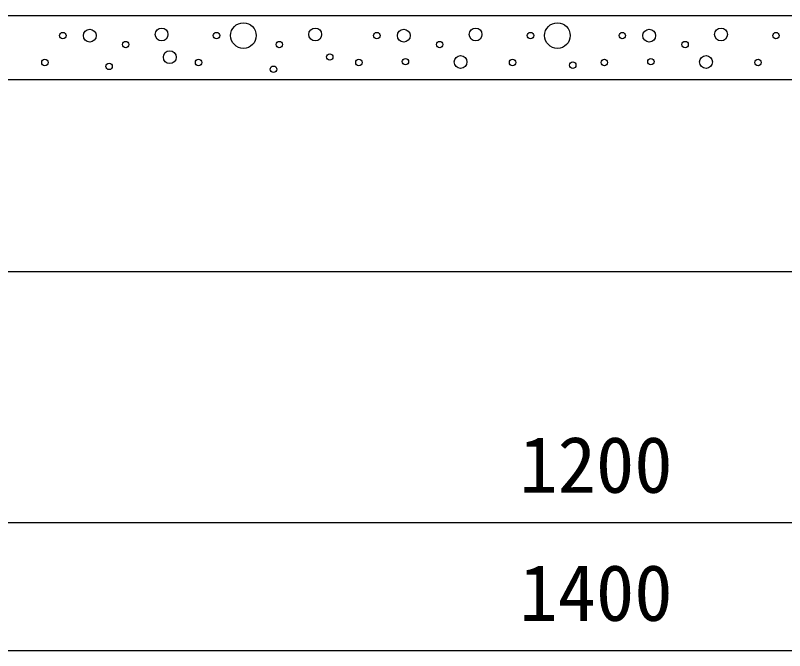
# Model space of a CAD drawing. Units: millimetres, scale not verified. Extents: x -33600 to 33600, y -11880 to 11880.
# Drawn here: x 13915 to 14516, y -2759 to -2263 of the extents above; entities that cross this region are included whole.
import ezdxf
from ezdxf.enums import TextEntityAlignment as Align

# ---------------------------------------------------------------- set-up
doc = ezdxf.new("R2010")
doc.units = ezdxf.units.MM
doc.header["$LTSCALE"] = 40
for name, color, linetype, lineweight in [('0-0_DIM', 7, 'Continuous', 25), ('0-2_HATCH', 6, 'Continuous', 25), ('0-5_OUTLINE', 3, 'Continuous', 25)]:
    doc.layers.add(name, color=color, linetype=linetype, lineweight=lineweight)
doc.styles.add('ＭＳ ゴシック', font='')
doc.styles.get('ＭＳ ゴシック').set_extended_font_data('MS Gothic')

msp = doc.modelspace()

# ---------------------------------------------------------------- linework, layer by layer
at = {"layer": '0-0_DIM'}
for p, q in [((13768.16, -2659.1), (14968.16, -2659.1)), ((13668.16, -2759.1), (15068.16, -2759.1))]:
    msp.add_line(p, q, dxfattribs=at)
at = {"layer": '0-2_HATCH'}
for centre, radius in [((14093.24, -2278.95), 10), ((14338.46, -2278.95), 10), ((13952.2, -2278.95), 2.5), ((13973.24, -2278.95), 5), ((14029.31, -2278.07), 5), ((14072.2, -2278.95), 2.5), ((14149.31, -2278.07), 5), ((14197.43, -2278.95), 2.5), ((14218.46, -2278.95), 5), ((14274.53, -2278.07), 5), ((14317.43, -2278.95), 2.5), ((14389.12, -2278.95), 2.5), ((14410.15, -2278.95), 5), ((14466.22, -2278.07), 5), ((14509.12, -2278.95), 2.5), ((14001.27, -2285.95), 2.5), ((14121.27, -2285.95), 2.5), ((14246.5, -2285.95), 2.5), ((14438.18, -2285.95), 2.5), ((14035.73, -2295.8), 5), ((14160.65, -2295.64), 2.5), ((14262.82, -2299.53), 5), ((14454.51, -2299.53), 5), ((13938.19, -2299.96), 2.5), ((13988.35, -2302.99), 2.5), ((14058.19, -2299.96), 2.5), ((14183.41, -2299.96), 2.5), ((14219.76, -2299.29), 2.5), ((14303.41, -2299.96), 2.5), ((14350.42, -2302.03), 2.5), ((14375.1, -2299.96), 2.5), ((14411.45, -2299.29), 2.5), ((14495.1, -2299.96), 2.5), ((14116.71, -2305.23), 2.5)]:
    msp.add_circle(centre, radius, dxfattribs=at)
at = {"layer": '0-5_OUTLINE'}
for p, q in [((13668.16, -2263.17), (15068.16, -2263.17)), ((13668.16, -2313.17), (15068.16, -2313.17)), ((13668.16, -2463.17), (15068.16, -2463.17))]:
    msp.add_line(p, q, dxfattribs=at)

# ---------------------------------------------------------------- texts
at = {"layer": '0-0_DIM', "style": 'ＭＳ ゴシック'}
for s, p in [('1200', (14308.69, -2649.1)), ('1400', (14308.69, -2749.1))]:
    msp.add_text(s, height=43.99, dxfattribs=at).set_placement(p, align=Align.BOTTOM_LEFT)

doc.saveas('drawing.dxf')
